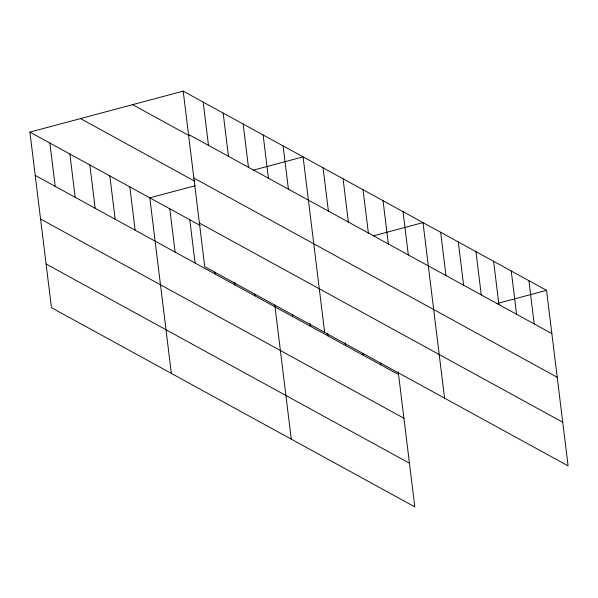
<?xml version="1.0" encoding="UTF-8"?>
<svg xmlns="http://www.w3.org/2000/svg" width="598" height="598" viewBox="0 0 598 598"><rect width="100%" height="100%" fill="white"/><g stroke="black" fill="none" stroke-linecap="round" stroke-linejoin="round"><path stroke-width="0.9" d="M398.231 371.829L414.81 506.865L51.458 307.671L29.9 132.113L183.19 91.135L546.542 290.329L568.1 465.887L204.748 266.693L183.19 91.135M195.157 185.724L149.806 197.848L171.364 373.406M253.38 170.161L303.096 156.87L324.654 332.428M373.287 235.896L423.003 222.606L444.561 398.163M496.833 303.62L546.542 290.329M188.505 134.423L551.857 333.617M132.607 104.657L189.357 135.768M193.864 178.069L557.216 377.263M80.483 118.591L194.799 181.254M199.388 223.039L562.74 422.24M29.9 132.113L200.166 225.453M35.215 175.401L398.567 374.595M40.574 219.047L403.927 418.241M46.098 264.017L409.451 463.218M528.894 280.656L534.208 323.944M511.245 270.984L516.56 314.264M493.597 261.304L498.911 304.591M475.948 251.631L481.263 294.919M458.3 241.951L463.614 285.239M440.651 232.278L445.966 275.566M403.022 211.647L408.337 254.935M383.034 200.689L388.349 243.977M363.053 189.738L368.368 233.026M380.694 363.076L380.919 364.922M343.065 178.78L348.38 222.067M363.046 353.403L363.27 355.242M345.285 342.804L345.622 345.569M323.077 167.821L328.399 211.109M327.637 333.131L327.973 335.897M309.988 323.458L310.325 326.216M283.108 145.912L288.423 189.2M292.452 314.698L292.676 316.544M263.127 134.954L268.442 178.241M274.803 305.025L291.271 439.141M243.139 124.003L248.454 167.291M254.815 294.067L255.047 295.913M223.159 113.044L228.473 156.332M234.722 282.196L235.059 284.954M203.171 102.086L208.485 145.374M214.846 272.157L215.078 274.004M189.775 219.758L195.09 263.045M169.795 208.799L175.109 252.087M129.826 186.89L135.141 230.178M109.838 175.932L115.152 219.219M89.857 164.981L95.172 208.268M69.869 154.022L75.184 197.31M49.888 143.064L55.203 186.352"/></g></svg>
